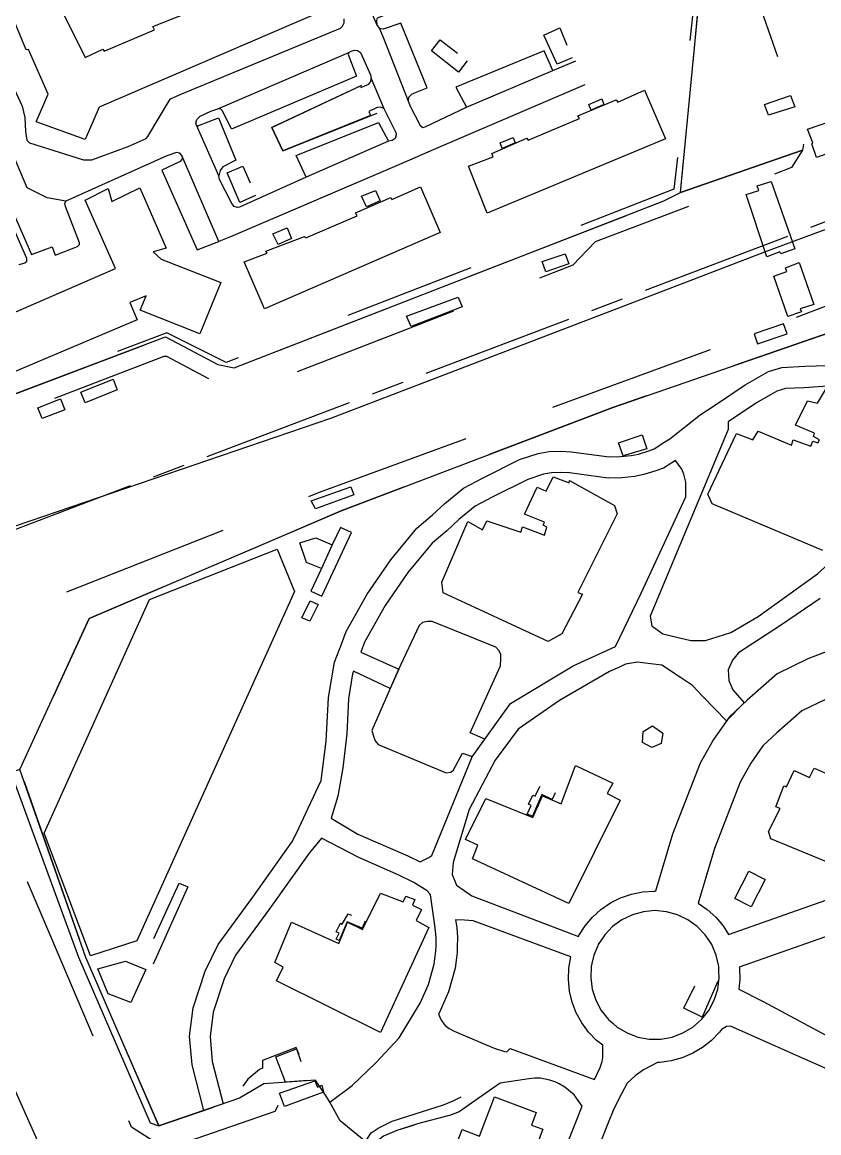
# Model space of a CAD drawing. Header units: millimetres. Extents: x 198785 to 203305, y 542885 to 545889.
# Drawn here: x 200843.1 to 201016.4, y 545208.8 to 545450.4 of the extents above; entities that cross this region are included whole.
import ezdxf

# ---------------------------------------------------------------- set-up
doc = ezdxf.new("R2010")
doc.units = ezdxf.units.MM
for name, pattern in [('FENCE_25K', [54.3, 28.7, -9.2, -16.4]), ('HIDDEN_BULD_25K', [28.8, 18.4, -10.4]), ('HIDDEN_EMD_25K', [50.97, 33.12, -5.36, 7.13, -5.36]), ('HIDDEN_IN_25K', [56.5, 36.5, -20])]:
    doc.linetypes.add(name, pattern=pattern)
for name, color, linetype in [('A0013114', 253, 'Continuous'), ('A0013118', 253, 'Continuous'), ('A0023214', 253, 'Continuous'), ('A0033324', 253, 'Continuous'), ('A0033327', 253, 'Continuous'), ('A0043325', 253, 'Continuous'), ('A0151224', 253, 'Continuous'), ('B0014111', 253, 'Continuous'), ('B0014115', 253, 'Continuous'), ('B0014116', 253, 'Continuous'), ('B0024120', 253, 'Continuous'), ('C0076117', 253, 'Continuous'), ('C0390130', 253, 'Continuous'), ('G0018117', 253, 'Continuous')]:
    doc.layers.add(name, color=color, linetype=linetype)

msp = doc.modelspace()

# ---------------------------------------------------------------- linework, layer by layer
at = {"layer": 'A0013114'}
for points in [[(200787.72, 545380.04), (200824.55, 545363.15), (200874.33, 545381.93), (200885.7, 545375.91), (200889.23, 545375.2), (200982.7, 545411.53), (200986.29, 545413.33), (200992.71, 545480.12), (200982.87, 545502.8), (200971.48, 545529.05)], [(200919.56, 545205.45), (200912.3, 545211.41), (200910.03, 545215.49), (200909.35, 545216.55), (200906.95, 545220.27), (200895.67, 545219.44), (200890.41, 545216.36), (200872.82, 545210.35), (200856.98, 545246.91), (200842.64, 545287.82), (200857.69, 545320.69), (200912.51, 545344.07), (200971.58, 545366.58), (201020.62, 545383.54), (201025.8, 545385.59), (201057.8, 545398.2), (201104.02, 545416.43), (201115.73, 545421.05), (201147.11, 545433.42), (201169.6, 545441.84), (201217.05, 545459.53), (201288.67, 545485.24), (201329.93, 545501.88), (201355.72, 545511.31)]]:
    msp.add_lwpolyline(points, dxfattribs=at)
at = {"layer": 'A0013118'}
for points in [[(200920.3, 545449.68), (200920.24, 545450.77), (200920.37, 545451.34), (200924.35, 545452.86), (200917.12, 545470.41), (200912.36, 545468.38)], [(200822.45, 545465.68), (200817.52, 545463.16), (200845.16, 545399.84), (200849.67, 545401.5), (200850.33, 545399.72), (200855.18, 545401.59), (200855.57, 545402.02), (200855.57, 545402.37), (200852.57, 545410.29), (200852.4, 545410.92), (200852.62, 545411.49)], [(200965.51, 545436.78), (200932.52, 545422.61), (200926.18, 545419.89), (200888.46, 545403.68), (200885.93, 545402.7), (200877.83, 545421.4), (200877.41, 545421.93), (200876.7, 545422.01), (200874.57, 545421.32), (200852.62, 545411.49), (200848.56, 545412.15), (200844.23, 545414.32), (200822.45, 545465.68)], [(200918.69, 545453.47), (200920.3, 545449.68), (200920.83, 545449.03), (200921.68, 545446.9), (200927.17, 545433.09), (200927.4, 545432.29), (200929.71, 545427.95), (200930.29, 545427.49), (200930.8, 545427.6), (200939.74, 545431.9), (200958.55, 545439.87), (200963.5, 545441.99)], [(200836.63, 545446.1), (200843.17, 545432.15), (200843.74, 545429.67), (200843.86, 545426.63), (200844.17, 545424.75), (200844.75, 545424.18), (200856.46, 545420.47), (200857.38, 545420.42), (200858.31, 545420.42), (200866.21, 545423.33), (200870.1, 545425.1), (200870.46, 545425.49), (200872.94, 545429.64), (200875.11, 545433.27), (200875.39, 545433.75), (200877.88, 545434.79), (200912.33, 545449.07), (200912.79, 545449.55), (200913.13, 545450.28), (200913.15, 545451.09)], [(200927.17, 545433.09), (200927.25, 545434.06), (200927.94, 545434.83), (200931.17, 545436.14), (200925.48, 545450.2), (200921.63, 545448.84), (200920.83, 545449.03)], [(200822.63, 545447.86), (200844.06, 545399.08), (200844.06, 545398.28), (200843.73, 545397.95), (200842.43, 545397.64)], [(200889.97, 545410.09), (200889.2, 545410.29), (200888.73, 545410.96), (200886.05, 545416.14), (200885.89, 545416.95), (200881.06, 545428), (200880.91, 545428.39), (200881.14, 545429.22), (200881.81, 545429.94), (200884.17, 545431.05), (200885.68, 545431.53), (200914.15, 545443.79), (200914.71, 545444.08), (200915.4, 545444.27), (200916.02, 545444.2), (200916.72, 545443.8), (200918.87, 545438.95), (200919.05, 545438.14), (200921.77, 545431.64), (200924.49, 545426.25), (200924.49, 545425.86), (200924.26, 545425.11), (200923.62, 545424.65), (200922.82, 545424.51), (200904.9, 545416.7), (200890.43, 545410.12), (200889.97, 545410.09)], [(200958.55, 545439.87), (200956.63, 545444.19), (200937.41, 545436.23), (200939.74, 545431.9)], [(200914.15, 545443.79), (200914.01, 545443.39), (200915.8, 545438.68), (200888.64, 545427.11), (200886.73, 545431.08), (200886.23, 545431.52), (200885.68, 545431.53)], [(200916.79, 545436.16), (200918.49, 545436.88), (200918.96, 545437.46), (200919.05, 545438.14)], [(200921.77, 545431.64), (200921.05, 545431.9), (200920.33, 545431.86), (200918.55, 545430.99), (200918.89, 545430.06), (200899.84, 545422.41), (200897.39, 545427.45), (200916.7, 545436.53), (200916.79, 545436.16)], [(200881.06, 545428), (200881.31, 545427.82), (200885.84, 545429.55), (200889.62, 545420.38), (200886.78, 545418.96), (200886.16, 545418.14), (200885.89, 545416.95)], [(200904.9, 545416.7), (200902.73, 545421.39), (200920.65, 545428.54), (200922.82, 545424.51)], [(200877.83, 545421.4), (200877.96, 545420.69), (200877.47, 545420.12), (200873.51, 545418.2), (200881.19, 545400.87), (200885.93, 545402.7)], [(200910.03, 545215.49), (200914.93, 545219.1), (200920.02, 545224.06), (200925.11, 545229.45), (200929.69, 545237.03), (200931.5, 545241.06), (200932.76, 545245.5), (200933.08, 545248.42), (200933.13, 545249.41), (200933.15, 545251.13), (200933.04, 545252.78), (200932.72, 545254.98), (200931.91, 545260.56), (200931.78, 545260.8), (200931.2, 545261.43), (200928.32, 545263.29), (200925.05, 545264.88), (200916.35, 545268.67), (200908.24, 545272.92), (200905.53, 545269.67), (200896.91, 545257.5), (200889.54, 545247.45), (200887.03, 545242.31), (200884.65, 545235.04), (200883.98, 545229.76), (200884.48, 545224.32), (200886.84, 545215.14), (200882.79, 545213.75), (200882.63, 545213.7), (200882.63, 545213.7), (200880.11, 545223.57), (200879.54, 545229.84), (200880.33, 545236.01), (200882.93, 545243.97), (200885.75, 545249.75), (200893.33, 545260.09), (200901.92, 545272.23), (200903.35, 545275.25), (200905.33, 545279.45), (200908.16, 545285.43), (200909.22, 545293.97), (200909.77, 545303.53), (200911.05, 545311.2), (200912.55, 545315.12), (200913.6, 545317.88), (200918.14, 545325.97), (200923.3, 545333.46), (200928.98, 545340.34), (200932.39, 545343.22), (200935.04, 545345.73), (200939.09, 545349), (200943.23, 545351.21), (200951.29, 545355.23), (200955.37, 545356.58), (200957.74, 545357), (200960.3, 545357.08), (200962.55, 545356.95), (200970.78, 545355.86), (200973.24, 545355.92), (200975.59, 545356.13), (200977.16, 545356.46), (200979.42, 545357.17), (200980.54, 545357.58), (200982.91, 545359.08), (200984, 545359.77), (200990.57, 545364.96), (200993.91, 545367.19), (201000.38, 545371.52), (201005.42, 545374.39), (201008.31, 545375.27), (201013.34, 545375.6), (201020.64, 545375.78)], [(201018.27, 545371.19), (201013.15, 545370.86), (201009.14, 545370.68), (201007.26, 545370.11), (201002.81, 545367.58), (200996.66, 545363.46)], [(200996.66, 545363.46), (200996.63, 545361.81), (200979.68, 545321.18), (200980.06, 545319.07), (200982.47, 545317.32), (200988.52, 545315.89), (200991.69, 545315.9), (200997.27, 545317.67), (201003.21, 545321.09), (201016.06, 545330.36), (201022.39, 545336.1)], [(200915.19, 545309.19), (200914.97, 545308.61), (200914.09, 545303.21), (200913.72, 545295.57), (200912.9, 545288.19), (200911.79, 545282.03), (200910.3, 545277.28), (200916.15, 545273.8), (200926.99, 545269.09), (200929.69, 545267.78), (200931.55, 545268.67), (200932.2, 545269.16), (200940.96, 545290.6), (200949.35, 545302.16), (200962.94, 545310.41), (200972.19, 545314.58), (200977.72, 545326.22), (200987.42, 545347.12), (200987.43, 545350.34), (200987.01, 545352.05), (200986.6, 545353.17), (200985.21, 545355.06), (200982.6, 545353.4), (200980.9, 545352.78), (200978.33, 545351.97), (200976.27, 545351.54), (200973.51, 545351.3), (200970.53, 545351.21), (200962.12, 545352.34), (200960.24, 545352.44), (200958.22, 545352.38), (200956.51, 545352.07), (200953.06, 545350.93), (200945.36, 545347.1), (200941.66, 545345.12), (200938.09, 545342.24), (200935.48, 545339.77), (200932.29, 545337.07), (200927, 545330.67), (200922.08, 545323.52), (200917.58, 545315.51), (200916.76, 545313.34), (200925.01, 545309.68), (200923.17, 545305.47), (200915.19, 545309.19)], [(201016.69, 545325.05), (201008.04, 545319.15), (200998.87, 545313.23), (200997.58, 545311.63), (200996.69, 545309.53), (200996.77, 545307.22), (200997.69, 545305.17), (201000.17, 545302.35), (201000.16, 545302.33), (200996.29, 545298.4), (200996.29, 545298.41), (200991.17, 545303.71), (200988.87, 545306.09), (200986.29, 545307.82), (200982.21, 545310.55), (200979.82, 545310.85), (200976.96, 545311.2), (200974.34, 545310.73), (200973.03, 545310.13), (200970.88, 545309.14), (200960.01, 545302.86), (200951.02, 545296.61), (200945.98, 545289.88), (200940.32, 545279.14), (200936.85, 545267.6), (200936.64, 545264.97), (200937.61, 545262.67), (200940.89, 545260.35), (200964.09, 545251.51), (200964.19, 545251.71), (200965.53, 545253.81), (200967.14, 545255.72), (200968.98, 545257.39), (200971.04, 545258.8), (200973.26, 545259.92), (200975.61, 545260.74), (200978.06, 545261.23), (200980.54, 545261.4), (200980.88, 545261.38)], [(200943.74, 545294.42), (200940.52, 545295.79), (200947.13, 545310.38), (200947.24, 545311.87), (200947.2, 545312.95), (200946.78, 545313.75), (200946.13, 545314.42), (200932.27, 545320.04), (200931.24, 545320.06), (200930.21, 545319.82), (200929.49, 545319.18), (200924.9, 545309.45), (200919.2, 545296.34), (200919.5, 545295.08), (200919.9, 545294.05), (200920.57, 545293.25), (200935.34, 545287.12), (200936.31, 545287.28), (200936.88, 545287.61), (200938.85, 545291.39), (200941.02, 545290.67)], [(201031.2, 545318.47), (201014, 545311.9), (201007.29, 545308.68), (201000.76, 545302.89), (200996.91, 545299.31), (200993.49, 545294.35), (200990.56, 545289.2), (200984.57, 545273.75), (200980.88, 545261.38)], [(201061.45, 545203.01), (201065.08, 545215.25), (201070.2, 545222.9), (201080.54, 545240.01), (201078.71, 545241.45), (201076.39, 545243.88), (201073.2, 545249.87), (201072.29, 545252.96), (201053.01, 545303.2), (201048.65, 545312.75), (201047.68, 545313.13), (201045.2, 545312.77), (201034.85, 545309.87), (201017.79, 545303.08), (201012.65, 545300.61), (201007.21, 545295.8), (201004.21, 545293), (201001.62, 545289.24), (200999.25, 545285.08), (200993.65, 545270.64), (200990.11, 545258.76)], [(200990.11, 545258.76), (200992.1, 545257.39), (200993.95, 545255.72), (200995.56, 545253.81), (200996.75, 545251.95), (201040.49, 545267.38)], [(201042.98, 545260.32), (200999.06, 545244.82), (200999.1, 545244.62), (200999.18, 545242.13), (200998.97, 545240.05), (201004.29, 545237.37), (201025.71, 545225.87)], [(200968.29, 545249.49), (200967.43, 545247.46), (200967.01, 545245.62), (200966.87, 545245.02), (200966.76, 545242.51), (200967.09, 545240.02), (200967.87, 545237.64), (200969.06, 545235.43), (200970.62, 545233.46), (200971.62, 545232.59), (200972.51, 545231.81), (200974.67, 545230.53), (200977.02, 545229.64), (200979.48, 545229.2), (200980.35, 545229.2), (200981.99, 545229.2), (200984.46, 545229.64), (200986.81, 545230.53), (200988.97, 545231.81), (200990.86, 545233.46), (200992.42, 545235.43), (200993.61, 545237.64), (200994.39, 545240.02), (200994.72, 545242.51), (200994.65, 545243.99), (200994.61, 545245.02), (200994.05, 545247.46), (200993.07, 545249.77), (200992.79, 545250.19), (200991.68, 545251.87), (200989.95, 545253.68), (200987.92, 545255.15), (200985.66, 545256.24), (200983.24, 545256.91), (200980.74, 545257.14), (200978.24, 545256.91), (200975.82, 545256.24), (200973.56, 545255.15), (200971.53, 545253.68), (200969.8, 545251.87), (200968.41, 545249.77), (200968.29, 545249.49)], [(200937.38, 545255.11), (200937.62, 545253.45), (200937.78, 545251.31), (200937.76, 545249.25), (200937.7, 545248.06), (200937.58, 545246.88), (200937.31, 545244.59), (200935.86, 545239.47), (200933.8, 545234.87), (200933.66, 545234.64), (200934.25, 545233.33), (200935.12, 545232.14), (200935.98, 545231.53), (200936.91, 545230.98), (200937.61, 545230.7), (200945.78, 545227.22), (200948.02, 545226.52), (200948.51, 545226.4), (200949.24, 545227.17), (200967.58, 545220.38), (200968.85, 545222.99), (200969.26, 545224.31), (200969.39, 545225.19), (200969.39, 545227.85), (200968.03, 545228.92), (200966.3, 545230.71), (200964.82, 545232.72), (200963.62, 545234.9), (200962.73, 545237.23), (200962.15, 545239.65), (200961.9, 545242.13), (200961.99, 545244.62), (200962.41, 545247.1), (200941.18, 545254.94), (200939.29, 545255.07), (200937.38, 545255.11)], [(201020.37, 545204.53), (201029.45, 545215.5), (201029.61, 545216.65), (201029.47, 545217.65), (200997.13, 545232.01), (200996.32, 545231.9), (200995.21, 545231.29), (200994.78, 545230.71), (200993.05, 545228.92), (200991.1, 545227.37), (200988.95, 545226.1), (200986.66, 545225.13), (200984.26, 545224.47), (200981.79, 545224.14), (200981.29, 545224.14), (200978.26, 545222.54), (200976.4, 545221.19), (200974.67, 545219.58), (200973.46, 545217.26), (200971.79, 545214.06), (200970.56, 545210.96)], [(200956.48, 545193.33), (200964.91, 545214.58), (200963.17, 545217.06), (200961.15, 545218.75), (200959.93, 545219.47), (200959.17, 545219.85), (200957.89, 545220.25), (200956.85, 545220.51), (200955.75, 545220.67), (200954.53, 545220.7), (200953.29, 545220.54), (200947.08, 545219.61), (200941.56, 545215.75), (200938.16, 545213.37), (200936.28, 545212.63), (200929.1, 545210.74), (200927.62, 545210.28), (200924.58, 545209.32), (200921.69, 545208.08)], [(200970.56, 545210.96), (200962.74, 545191.26)]]:
    msp.add_lwpolyline(points, dxfattribs=at)
at = {"layer": 'A0023214'}
for points in [[(200794.02, 545324.55), (200840.41, 545340.38), (200841.92, 545340.9), (200910.25, 545364.22), (200930.73, 545372.08), (200988.97, 545394.42), (200995.55, 545396.95), (201004.66, 545400.44), (201019.46, 545405.91), (201033.52, 545411.1)], [(200794.02, 545324.55), (200802.62, 545305.27), (200810.74, 545287.07), (200825.84, 545253.22), (200849.06, 545201.17), (200857.47, 545182.3)]]:
    msp.add_lwpolyline(points, dxfattribs=at)
at = {"layer": 'A0033324', "linetype": 'HIDDEN_IN_25K', "flags": 128}
for points in [[(201012.83, 545422.52), (200986.29, 545413.33), (200992.71, 545480.12), (200982.87, 545502.8), (200971.48, 545529.05), (200963.97, 545531.95), (200968.29, 545533.31), (200970.6, 545533.46), (200972.21, 545532.88), (200974.11, 545530.73), (200978.28, 545520.38), (200984.92, 545505.95), (200992.07, 545487.58), (200998.11, 545475.25), (200998.39, 545472.43), (200999.21, 545467.91), (201002.02, 545462.01), (201003.82, 545457.07), (201003.81, 545453.08), (201013.09, 545426.76), (201013.27, 545425.34), (201012.83, 545422.52)], [(201389.85, 545518.7), (201394.88, 545514.83), (201391.04, 545511.04), (201388.77, 545512.43), (201385.88, 545513.91), (201378.57, 545516.61), (201375.51, 545516.69), (201374.57, 545516.75), (201373.84, 545516.75), (201372.76, 545516.69), (201371.49, 545516.61), (201368.94, 545516.14), (201355.72, 545511.31), (201329.93, 545501.88), (201288.67, 545485.24), (201217.05, 545459.53), (201169.6, 545441.84), (201147.11, 545433.42), (201115.73, 545421.05), (201104.02, 545416.43), (201057.8, 545398.2), (201025.8, 545385.59), (201020.62, 545383.54), (200971.58, 545366.58), (200912.51, 545344.07), (200857.69, 545320.69), (200842.64, 545287.82), (200856.98, 545246.91), (200872.82, 545210.35), (200890.41, 545216.36), (200895.67, 545219.44), (200898.59, 545219.65), (200899.08, 545218.05), (200899.19, 545216.32), (200898.68, 545214.57), (200898.08, 545213.43), (200877.13, 545206.23), (200875.62, 545206.14), (200873.84, 545206.13), (200872.59, 545206.4), (200866.92, 545210.03), (200849.6, 545250.99), (200830.29, 545296.09), (200830.15, 545297.17), (200830.21, 545297.85), (200839.69, 545320.6), (200840.46, 545321.3), (200841.37, 545321.98), (200907.77, 545348.14), (201000.86, 545382.11), (201039.3, 545396.82), (201059.95, 545404.72), (201065.21, 545406.62), (201074.21, 545410.02), (201132.38, 545431.95), (201139.23, 545434.64), (201213.3, 545464.01), (201249.28, 545477.08), (201291.65, 545493.13), (201300.11, 545495.08), (201352.16, 545514.7), (201368.5, 545520.6), (201372.38, 545521.59), (201374.96, 545522.01), (201379.07, 545522.15), (201382.69, 545521.67), (201385.98, 545520.68), (201389.85, 545518.7)], [(200986.29, 545413.33), (201012.83, 545422.52), (201010.42, 545418.75), (200991.08, 545411.43), (200968.9, 545403.04), (200967.72, 545402.59), (200962.86, 545397.52), (200924.07, 545382.54), (200895.32, 545371.43), (200892.75, 545371.01), (200886.09, 545372), (200884.92, 545372.17), (200874.57, 545377.66), (200873.96, 545377.67), (200823.51, 545358.3), (200822.79, 545356.71), (200815.25, 545359.64), (200793.48, 545369.53), (200788.71, 545370.48), (200785.51, 545372.29), (200784.67, 545373.38), (200784.12, 545375.18), (200783.89, 545376.48), (200784.12, 545377.42), (200787.72, 545380.04), (200824.55, 545363.15), (200874.33, 545381.93), (200885.7, 545375.91), (200889.23, 545375.2), (200982.7, 545411.53), (200986.29, 545413.33)], [(200972.06, 545118.72), (200976.32, 545117.89), (200985.04, 545118.05), (200998.55, 545118.3), (201028.54, 545118.86), (201030.28, 545119), (201035.07, 545119.05), (201034.47, 545118.49), (201031.97, 545116.95), (201030.35, 545116.62), (201012.66, 545116.31), (200991.88, 545116.27), (200981.11, 545116.37), (200972.84, 545116.6), (200966.9, 545117.03), (200962.34, 545117.95), (200959.81, 545118.96), (200955.88, 545121.09), (200952.79, 545123.57), (200950.32, 545126.27), (200948.37, 545129.4), (200946.61, 545133.12), (200944.01, 545139.67), (200938.99, 545152.05), (200923.35, 545188.48), (200917.5, 545201.74), (200917.11, 545203.86), (200917.33, 545205.78), (200917.82, 545206.88), (200918.05, 545207.39), (200919.05, 545208.77), (200920.53, 545209.79), (200923.56, 545211.31), (200934.74, 545214.89), (200936.84, 545215.75), (200938.81, 545216.76), (200944.9, 545220.61), (200947.08, 545219.61), (200938.16, 545213.37), (200936.28, 545212.63), (200929.1, 545210.74), (200924.58, 545209.32), (200921.69, 545208.08), (200920.33, 545207.02), (200919.56, 545205.45), (200919.34, 545203.71), (200919.67, 545202.4), (200930.39, 545179.49), (200943.63, 545148.45), (200946.21, 545141.54), (200948.6, 545135.14), (200950.63, 545130.7), (200952.67, 545127.61), (200955.17, 545124.74), (200957.8, 545122.86), (200960.62, 545121.4), (200962.82, 545120.35), (200965.26, 545119.69), (200968.31, 545119.16), (200972.06, 545118.72)]]:
    msp.add_lwpolyline(points, dxfattribs=at)
at = {"layer": 'A0033327'}
msp.add_lwpolyline([(200842.64, 545287.82), (200840.67, 545287.15), (200855.42, 545246.98), (200870.98, 545210.96), (200872.82, 545210.35)], dxfattribs=at)
at = {"layer": 'A0043325'}
for points in [[(201028.34, 545432.02), (201029.36, 545428.86), (201029.78, 545429.13), (201030.83, 545426.24), (201015.85, 545420.94), (201014.86, 545423.95), (201015.09, 545424.16), (201013.9, 545427.14), (201028.34, 545432.02)], [(201011.14, 545401.06), (201008.1, 545400.03), (201007.88, 545400.41), (201005.07, 545399.34), (201000.56, 545412.91), (201003.29, 545413.81), (201002.95, 545414.8), (201006, 545415.76), (201011.14, 545401.06)], [(201012.58, 545387.41), (201009.63, 545386.36), (201006.58, 545395.14), (201009.42, 545396.17), (201009.09, 545396.92), (201012.07, 545398.09), (201015.27, 545388.96), (201012.33, 545388.07), (201012.58, 545387.41)], [(200906.8, 545220.13), (200907.35, 545218.73), (200908.28, 545219.16), (200908.69, 545217.62), (200900.2, 545214.53), (200899.12, 545217.44), (200906.8, 545220.13)]]:
    msp.add_lwpolyline(points, dxfattribs=at)
at = {"layer": 'A0151224'}
for points in [[(201011.15, 545432), (201005.45, 545430.14), (201004.56, 545432.49), (201010.21, 545434.42), (201011.15, 545432)], [(200938.84, 545388.49), (200927.75, 545384.17), (200926.74, 545386.42), (200937.92, 545390.6), (200938.84, 545388.49)], [(200915.24, 545347.61), (200906.89, 545344.57), (200905.99, 545346.3), (200914.63, 545349.34), (200915.24, 545347.61)]]:
    msp.add_lwpolyline(points, dxfattribs=at)
at = {"layer": 'B0014111'}
for points in [[(200868.09, 545250.56), (200858, 545247.3), (200847.89, 545274.01), (200870.8, 545324.83), (200898.61, 545335.75), (200902.33, 545326.54), (200868.09, 545250.56)], [(201004.7, 545263.93), (201001.67, 545257.94), (200998.08, 545259.75), (201001.12, 545265.75), (201004.7, 545263.93)]]:
    msp.add_lwpolyline(points, dxfattribs=at)
at = {"layer": 'B0014115'}
for points in [[(200908.91, 545453.02), (200859.88, 545431.88), (200856.87, 545424.84), (200846.17, 545428.73), (200848.8, 545434.72), (200844.5, 545444.48), (200844.03, 545444.4), (200831.57, 545474.44)], [(200851.94, 545452.61), (200856.86, 545442.72), (200860.71, 545444.5), (200860.94, 545444.05), (200871.9, 545448.71), (200871.53, 545449.45), (200878.72, 545452.31)], [(200978.48, 545435.57), (200983, 545425.03), (200944.22, 545408.84), (200940.16, 545419.04), (200945.56, 545421.12), (200945.24, 545421.81), (200952.85, 545425.15), (200953.14, 545424.69), (200964.35, 545429.46), (200963.97, 545430.03), (200972.32, 545433.49), (200972.64, 545433), (200978.48, 545435.57)], [(200868.72, 545414.32), (200874.42, 545401.26), (200871.65, 545400.44), (200873.34, 545398.82), (200886.37, 545393.75), (200881.78, 545382.57), (200868.82, 545387.75), (200870.1, 545390.85), (200866.57, 545389.41), (200868.11, 545385.63), (200835.89, 545372.03), (200831.15, 545382.8), (200863.45, 545396.82), (200856.85, 545411.68), (200861.83, 545414.19), (200862.63, 545411.38), (200868.72, 545414.32)], [(200929.76, 545414.54), (200934.01, 545404.61), (200895.85, 545388.02), (200891.43, 545398.29), (200896.4, 545400.16), (200896.15, 545400.58), (200904.56, 545403.79), (200904.81, 545403.48), (200915.95, 545408.24), (200915.63, 545408.9), (200923.32, 545412.26), (200923.54, 545411.84), (200929.76, 545414.54)], [(201017.22, 545335.5), (200993.19, 545345.63), (200992.21, 545347.71), (200998.44, 545360.9), (201002, 545359.55), (201003.2, 545361.43), (201010.45, 545358.37), (201010.79, 545359.55), (201014.63, 545358.18), (201015.08, 545359.22), (201016.18, 545358.88), (201016.53, 545359.57), (201015.22, 545360.26), (201015.43, 545361), (201011.33, 545362.76), (201013.94, 545368), (201016.06, 545367.53), (201018.02, 545370.8)], [(200958.61, 545351.52), (200962.1, 545350.21), (200962.12, 545350.68), (200971.92, 545345.23), (200972.49, 545343.43), (200963.93, 545326.36), (200964.99, 545325.94), (200960.52, 545317.36), (200957.48, 545315.69), (200934.68, 545326.25), (200934.37, 545328.56), (200940.05, 545341.78), (200943.23, 545339.97), (200944.19, 545341.91), (200951.56, 545339.43), (200951.95, 545340.6), (200956.69, 545338.78), (200957.26, 545340.55), (200956.42, 545341), (200956.71, 545341.66), (200952.38, 545343.35), (200955.1, 545349.23), (200957.1, 545348.35), (200958.61, 545351.52)], [(200973.16, 545281.19), (200962, 545258.67), (200941.07, 545268.44), (200942.2, 545271.36), (200939.56, 545272.6), (200943.93, 545281.55), (200954.21, 545277.38), (200956.25, 545282.14), (200960.37, 545280.34), (200963.48, 545288.69), (200971.57, 545284.83), (200970.36, 545282.64), (200973.16, 545281.19)], [(201028.75, 545263.3), (201005.92, 545272.73), (201005.43, 545274.36), (201007.98, 545279.32), (201007.04, 545279.73), (201008.78, 545284.26), (201009.37, 545284.08), (201011.02, 545287.61), (201014.33, 545286.08), (201015.35, 545288.14), (201022.03, 545285.24)], [(200921.02, 545260.91), (200926.02, 545259.07), (200926.55, 545260.31), (200928.49, 545259.56), (200928.02, 545258.31), (200929.94, 545257.37), (200928.8, 545255.02), (200931.53, 545253.45), (200921.03, 545230.66), (200898.45, 545241.86), (200899.86, 545244.84), (200898.1, 545245.82), (200901.72, 545254.62), (200912.03, 545249.96), (200913.89, 545254.6), (200917.16, 545253.04), (200921.02, 545260.91)], [(200956.36, 545209.57), (200947.97, 545187.39), (200944.27, 545188.78), (200943.4, 545186.47), (200934.93, 545189.67), (200938.38, 545198.8), (200935.21, 545200), (200938.81, 545209.53), (200942.59, 545208.1), (200945.82, 545216.65), (200954.89, 545213.22), (200953.87, 545210.51), (200956.36, 545209.57)]]:
    msp.add_lwpolyline(points, dxfattribs=at)
at = {"layer": 'B0014116', "linetype": 'HIDDEN_BULD_25K', "flags": 128}
for points in [[(200962.71, 545442.66), (200959.46, 545441.23), (200956.55, 545447.53), (200960.07, 545449.15), (200962.71, 545442.66)], [(200939.9, 545441.97), (200937.99, 545439.53), (200932.14, 545444.14), (200934.05, 545446.57), (200939.9, 545441.97)], [(200969.64, 545432.49), (200966.84, 545431.28), (200966.35, 545432.49), (200969.21, 545433.69), (200969.64, 545432.49)], [(200950.34, 545424.13), (200947.54, 545422.93), (200947.05, 545424.14), (200949.91, 545425.33), (200950.34, 545424.13)], [(200893.88, 545412.67), (200890.45, 545411.2), (200887.71, 545417.6), (200891.15, 545419.07), (200893.88, 545412.67)], [(200920.95, 545411.52), (200918.04, 545410.23), (200916.91, 545412.53), (200919.98, 545413.81), (200920.95, 545411.52)], [(200901.71, 545403.34), (200898.81, 545402.04), (200897.67, 545404.35), (200900.74, 545405.63), (200901.71, 545403.34)], [(200907.48, 545323.74), (200905.67, 545320.08), (200903.96, 545320.8), (200905.73, 545324.54), (200907.48, 545323.74)], [(200982.08, 545293.49), (200980.05, 545292.59), (200978.03, 545293.74), (200978.16, 545296.09), (200980.23, 545297.37), (200982.42, 545295.74), (200982.08, 545293.49)], [(200959.01, 545282.78), (200958.41, 545281.32), (200956.13, 545282.41), (200954.13, 545277.71), (200952.94, 545278.14), (200953.83, 545280.04), (200953.26, 545280.31), (200954.19, 545282.28), (200954.67, 545282.06), (200955.67, 545284.17), (200959.01, 545282.78)], [(200879.13, 545262.34), (200871.02, 545244.11), (200869.01, 545245), (200877.29, 545263.13), (200879.13, 545262.34)], [(200917.73, 545254.83), (200917.07, 545253.32), (200913.81, 545254.73), (200912.07, 545250.66), (200911.41, 545250.93), (200912.05, 545252.26), (200911.44, 545252.56), (200912.34, 545254.41), (200912.7, 545254.17), (200914.04, 545256.46), (200917.73, 545254.83)], [(200994.42, 545241.77), (200991.03, 545233.94), (200987.03, 545235.94), (200990.75, 545243.53), (200994.42, 545241.77)], [(200905.25, 545220.2), (200900.42, 545219.85), (200898.32, 545225.35), (200902.79, 545227.07), (200905.25, 545220.2)]]:
    msp.add_lwpolyline(points, dxfattribs=at)
at = {"layer": 'B0024120', "linetype": 'FENCE_25K', "flags": 128}
msp.add_lwpolyline([(200972.56, 545525.19), (200991.98, 545480.38), (200984.86, 545414.03), (200887.49, 545376.36), (200874.6, 545382.83), (200824.84, 545364.04), (200806.01, 545372.58), (200804.32, 545385.17), (200838.2, 545393.99), (200838.12, 545394.17)], dxfattribs=at)
at = {"layer": 'C0076117'}
for points in [[(200916.94, 545436.64), (200897.39, 545427.45), (200899.84, 545422.41), (200920.31, 545430.63)], [(200957.02, 545396.11), (200956.18, 545398.3), (200961.21, 545400), (200962.01, 545397.82), (200957.02, 545396.11)], [(201008.7, 545384.75), (201002.32, 545382.57), (201003.04, 545380.43), (201009.47, 545382.62), (201008.7, 545384.75)], [(200856.87, 545367.57), (200855.86, 545369.88), (200862.89, 545372.77), (200863.81, 545370.45), (200856.87, 545367.57)], [(200847.46, 545364.17), (200846.52, 545366.53), (200851.5, 545368.43), (200852.42, 545366.1), (200847.46, 545364.17)], [(200973.8, 545356.03), (200972.82, 545358.88), (200977.93, 545360.64), (200978.96, 545357.61), (200973.8, 545356.03)], [(200908.21, 545331.55), (200905.94, 545326.61), (200908.33, 545325.51), (200914.72, 545339.38), (200912.33, 545340.48), (200910.58, 545336.69)], [(200908.21, 545331.55), (200904.98, 545332.83), (200903.5, 545337.17), (200906.98, 545338.24), (200910.58, 545336.69)], [(200910.58, 545336.69), (200908.21, 545331.55)], [(200903.38, 545225.83), (200902.71, 545227.36), (200895.4, 545224.55), (200895.37, 545222.84), (200894.72, 545222.57), (200892.19, 545220.45), (200891.13, 545218.93)]]:
    msp.add_lwpolyline(points, dxfattribs=at)
at = {"layer": 'C0390130'}
msp.add_lwpolyline([(200870.03, 545244.33), (200866.73, 545237.13), (200861.87, 545239.03), (200859.56, 545244.49), (200865.57, 545246.18), (200870.03, 545244.33)], dxfattribs=at)
at = {"layer": 'G0018117', "linetype": 'HIDDEN_EMD_25K', "flags": 128}
msp.add_lwpolyline([(200000, 545324.47), (200013.4, 545290.54), (200011.58, 545288.32), (200102.06, 545059.28), (200792.91, 545321.56), (201296.44, 545512.81), (201426.42, 545562.18), (201446.73, 545569.89), (201862.14, 545727.6), (201885.51, 545736.47)], dxfattribs=at)

doc.saveas('drawing.dxf')
